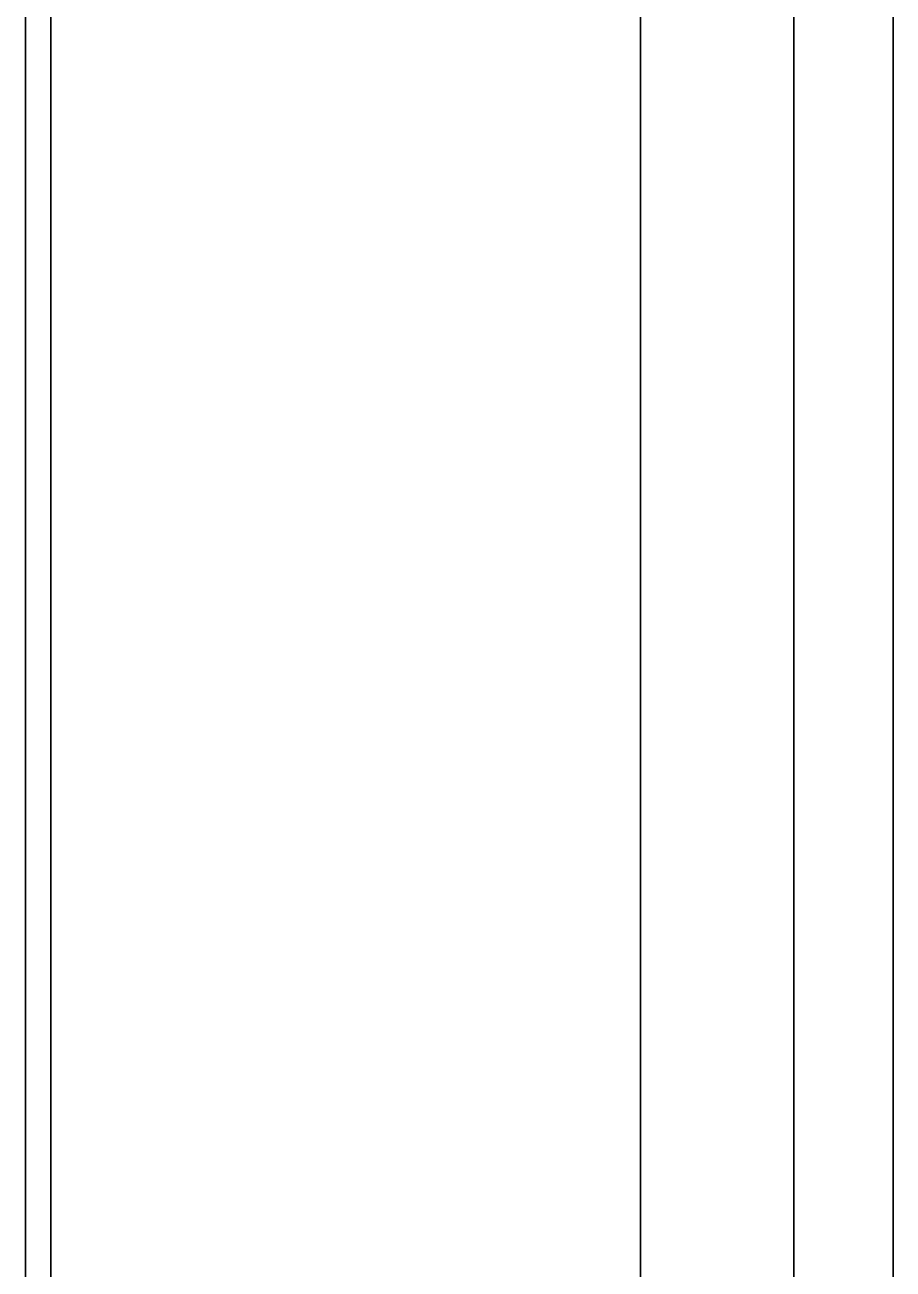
# Model space of a CAD drawing. Header units: inches. Extents: x 786 to 5593, y 691 to 5453.
# Drawn here: x 2125.2 to 2228.2, y 3441.9 to 3589.7 of the extents above; entities that cross this region are included whole.
import ezdxf

# ---------------------------------------------------------------- set-up
doc = ezdxf.new("R2010")
doc.units = ezdxf.units.IN
doc.layers.add('1', color=7, linetype='Continuous', true_color=0xffffff)

msp = doc.modelspace()

# ---------------------------------------------------------------- linework, layer by layer
at = {"layer": '1', "color": 7, "linetype": 'Continuous', "lineweight": 35}
for p, q in [((2128.22, 2811.65), (2128.22, 3926.16)), ((2198.22, 2811.65), (2198.22, 3926.16)), ((2228.22, 2767.25), (2228.22, 3912.86)), ((2216.42, 3881.66), (2216.42, 3221.73)), ((2125.22, 3444.79), (2125.22, 3606.24)), ((2125.16, 3491.03), (2125.22, 3491.03)), ((2125.16, 3482.45), (2125.22, 3482.45)), ((2125.16, 3482.43), (2125.22, 3482.43)), ((2125.16, 3466.55), (2125.22, 3466.55)), ((2125.22, 3437.47), (2125.22, 3444.79)), ((2125.22, 3442.33), (2125.16, 3442.33))]:
    msp.add_line(p, q, dxfattribs=at)

doc.saveas('drawing.dxf')
